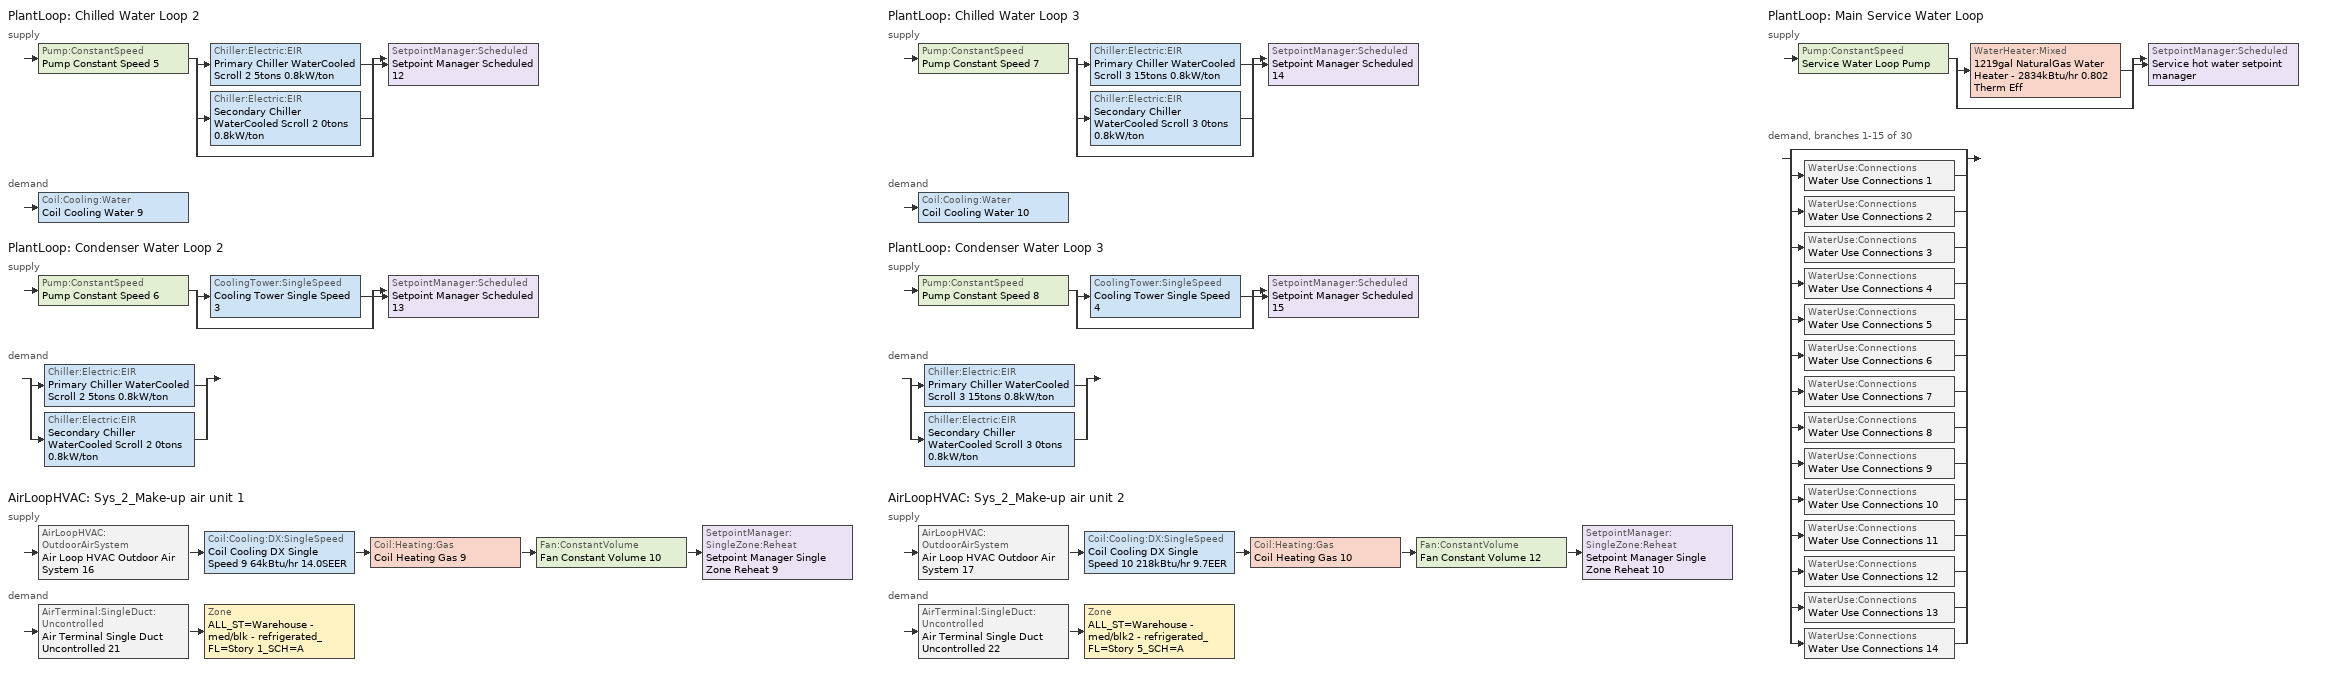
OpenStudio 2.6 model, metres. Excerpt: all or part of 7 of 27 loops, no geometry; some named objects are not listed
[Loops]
PlantLoop 'Chilled Water Loop 2'
 supply: Pump:ConstantSpeed 'Pump Constant Speed 5' > split
  | Chiller:Electric:EIR 'Primary Chiller WaterCooled Scroll 2 5tons 0.8kW/ton'
  | Chiller:Electric:EIR 'Secondary Chiller WaterCooled Scroll 2 0tons 0.8kW/ton'
  | bypass
  join > SetpointManager:Scheduled 'Setpoint Manager Scheduled 12'
 demand: Coil:Cooling:Water 'Coil Cooling Water 9'
PlantLoop 'Condenser Water Loop 2'
 supply: Pump:ConstantSpeed 'Pump Constant Speed 6' > split
  | CoolingTower:SingleSpeed 'Cooling Tower Single Speed 3'
  | bypass
  join > SetpointManager:Scheduled 'Setpoint Manager Scheduled 13'
 demand: split
  | Chiller:Electric:EIR 'Primary Chiller WaterCooled Scroll 2 5tons 0.8kW/ton'
  | Chiller:Electric:EIR 'Secondary Chiller WaterCooled Scroll 2 0tons 0.8kW/ton'
AirLoopHVAC 'Sys_2_Make-up air unit 1'
 supply: AirLoopHVAC:OutdoorAirSystem 'Air Loop HVAC Outdoor Air System 16' > Coil:Cooling:DX:SingleSpeed 'Coil Cooling DX Single Speed 9 64kBtu/hr 14.0SEER' > Coil:Heating:Gas 'Coil Heating Gas 9' > Fan:ConstantVolume 'Fan Constant Volume 10' > SetpointManager:SingleZone:Reheat 'Setpoint Manager Single Zone Reheat 9'
 demand: AirTerminal:SingleDuct:Uncontrolled 'Air Terminal Single Duct Uncontrolled 21' > Zone 'ALL_ST=Warehouse - med/blk - refrigerated_FL=Story 1_SCH=A'
PlantLoop 'Chilled Water Loop 3'
 supply: Pump:ConstantSpeed 'Pump Constant Speed 7' > split
  | Chiller:Electric:EIR 'Primary Chiller WaterCooled Scroll 3 15tons 0.8kW/ton'
  | Chiller:Electric:EIR 'Secondary Chiller WaterCooled Scroll 3 0tons 0.8kW/ton'
  | bypass
  join > SetpointManager:Scheduled 'Setpoint Manager Scheduled 14'
 demand: Coil:Cooling:Water 'Coil Cooling Water 10'
PlantLoop 'Condenser Water Loop 3'
 supply: Pump:ConstantSpeed 'Pump Constant Speed 8' > split
  | CoolingTower:SingleSpeed 'Cooling Tower Single Speed 4'
  | bypass
  join > SetpointManager:Scheduled 'Setpoint Manager Scheduled 15'
 demand: split
  | Chiller:Electric:EIR 'Primary Chiller WaterCooled Scroll 3 15tons 0.8kW/ton'
  | Chiller:Electric:EIR 'Secondary Chiller WaterCooled Scroll 3 0tons 0.8kW/ton'
AirLoopHVAC 'Sys_2_Make-up air unit 2'
 supply: AirLoopHVAC:OutdoorAirSystem 'Air Loop HVAC Outdoor Air System 17' > Coil:Cooling:DX:SingleSpeed 'Coil Cooling DX Single Speed 10 218kBtu/hr 9.7EER' > Coil:Heating:Gas 'Coil Heating Gas 10' > Fan:ConstantVolume 'Fan Constant Volume 12' > SetpointManager:SingleZone:Reheat 'Setpoint Manager Single Zone Reheat 10'
 demand: AirTerminal:SingleDuct:Uncontrolled 'Air Terminal Single Duct Uncontrolled 22' > Zone 'ALL_ST=Warehouse - med/blk2 - refrigerated_FL=Story 5_SCH=A'
PlantLoop 'Main Service Water Loop'
 supply: Pump:ConstantSpeed 'Service Water Loop Pump' > split
  | WaterHeater:Mixed '1219gal NaturalGas Water Heater - 2834kBtu/hr 0.802 Therm Eff'
  | bypass
  join > SetpointManager:Scheduled 'Service hot water setpoint manager'
 demand, branches 1-15 of 30: split
  | bypass
  | WaterUse:Connections 'Water Use Connections 1'
  | WaterUse:Connections 'Water Use Connections 2'
  | WaterUse:Connections 'Water Use Connections 3'
  | WaterUse:Connections 'Water Use Connections 4'
  | WaterUse:Connections 'Water Use Connections 5'
  | WaterUse:Connections 'Water Use Connections 6'
  | WaterUse:Connections 'Water Use Connections 7'
  | WaterUse:Connections 'Water Use Connections 8'
  | WaterUse:Connections 'Water Use Connections 9'
  | WaterUse:Connections 'Water Use Connections 10'
  | WaterUse:Connections 'Water Use Connections 11'
  | WaterUse:Connections 'Water Use Connections 12'
  | WaterUse:Connections 'Water Use Connections 13'
  | WaterUse:Connections 'Water Use Connections 14'
[Sizing:Zone] Zone Cooling Design Supply Air Temperature Input Method=SupplyAirTemperature; Zone Cooling Design Supply Air Temperature {C}=13; Zone Cooling Design Supply Air Temperature Difference {deltaC}=11.11; Zone Heating Design Supply Air Temperature Input Method=SupplyAirTemperature; Zone Heating Design Supply Air Temperature {C}=43; Zone Heating Design Supply Air Temperature Difference {deltaC}=11.11; Zone Cooling Design Supply Air Humidity Ratio {kg-H2O/kg-air}=0.0085; Zone Heating Design Supply Air Humidity Ratio {kg-H2O/kg-air}=0.008; Zone Heating Sizing Factor=1.3; Zone Cooling Sizing Factor=1.1; Cooling Design Air Flow Method=DesignDay; Heating Design Air Flow Method=DesignDay; Account for Dedicated Outdoor Air System=No; Dedicated Outdoor Air System Control Strategy=NeutralSupplyAir; Dedicated Outdoor Air Low Setpoint Temperature for Design {C}=autosize; Dedicated Outdoor Air High Setpoint Temperature for Design {C}=autosize
ALL_ST=Warehouse - med/blk - refrigerated_FL=Story 1_SCH=A; ALL_ST=Warehouse - med/blk2 - refrigerated_FL=Story 5_SCH=A
[Zone equipment]
ALL_ST=Warehouse - med/blk - refrigerated_FL=Story 1_SCH=A: Zone HVAC Four Pipe Fan Coil 2, Air Terminal Single Duct Uncontrolled 21
ALL_ST=Warehouse - med/blk2 - refrigerated_FL=Story 5_SCH=A: Zone HVAC Four Pipe Fan Coil 3, Air Terminal Single Duct Uncontrolled 22
[PlantLoop] Glycol Concentration=0; Plant Loop Volume {m3}=Autocalculate; Load Distribution Scheme=Optimal
Name | Maximum Loop Temperature {C} | Minimum Loop Temperature {C}
Chilled Water Loop 2; Condenser Water Loop 2; Chilled Water Loop 3; Condenser Water Loop 3
Main Service Water Loop | 60 | 10
[Sizing:Plant] Sizing Option=NonCoincident; Zone Timesteps in Averaging Window=1; Coincident Sizing Factor Mode=None
Name | Loop Type | Design Loop Exit Temperature {C} | Loop Design Temperature Difference {deltaC}
Chilled Water Loop 2; Chilled Water Loop 3 | Cooling | 7 | 6
Condenser Water Loop 2; Condenser Water Loop 3 | Condenser | 29 | 6
Main Service Water Loop | Heating | 60 | 5
[AirLoopHVAC] Design Supply Air Flow Rate {m3/s}=AutoSize
Name | Availability Schedule
Sys_2_Make-up air unit 1 | Sys_2_Make-up air unit 1 Occ Sch
Sys_2_Make-up air unit 2 | Sys_2_Make-up air unit 2 Occ Sch
[Sizing:System] Type of Load to Size On=Sensible; Design Outdoor Air Flow Rate {m3/s}=Autosize; Minimum System Air Flow Ratio=1; Preheat Design Temperature {C}=7; Preheat Design Humidity Ratio {kg-H2O/kg-Air}=0.008; Precool Design Temperature {C}=13; Precool Design Humidity Ratio {kg-H2O/kg-Air}=0.008; Central Cooling Design Supply Air Temperature {C}=13; Central Heating Design Supply Air Temperature {C}=13.1; Sizing Option=NonCoincident; 100% Outdoor Air in Cooling=No; 100% Outdoor Air in Heating=No; Central Cooling Design Supply Air Humidity Ratio {kg-H2O/kg-Air}=0.0085; Central Heating Design Supply Air Humidity Ratio {kg-H2O/kg-Air}=0.008; Cooling Design Air Flow Method=DesignDay; Cooling Design Air Flow Rate {m3/s}=0; Heating Design Air Flow Method=DesignDay; Heating Design Air Flow Rate {m3/s}=0; System Outdoor Air Method=ZoneSum; Zone Maximum Outdoor Air Fraction=1; Cooling Supply Air Flow Rate Per Floor Area {m3/s-m2}=0.00996765; Cooling Fraction of Autosized Cooling Supply Air Flow Rate=1; Cooling Supply Air Flow Rate Per Unit Cooling Capacity {m3/s-W}=3.94755e-05; Heating Supply Air Flow Rate Per Floor Area {m3/s-m2}=0.00996765; Heating Fraction of Autosized Heating Supply Air Flow Rate=1; Heating Fraction of Autosized Cooling Supply Air Flow Rate=1; Heating Supply Air Flow Rate Per Unit Heating Capacity {m3/s-W}=3.15882e-05; Cooling Design Capacity Method=CoolingDesignCapacity; Cooling Design Capacity {W}=autosize; Cooling Design Capacity Per Floor Area {W/m2}=234.7; Fraction of Autosized Cooling Design Capacity=1; Heating Design Capacity Method=HeatingDesignCapacity; Heating Design Capacity {W}=autosize; Heating Design Capacity Per Floor Area {W/m2}=157; Fraction of Autosized Heating Design Capacity=1; Central Cooling Capacity Control Method=OnOff
Sys_2_Make-up air unit 1; Sys_2_Make-up air unit 2
[Fan:ConstantVolume] Availability Schedule=Always On Discrete; Fan Efficiency=0.39975; Pressure Rise {Pa}=640; Maximum Flow Rate {m3/s}=AutoSize; Motor Efficiency=0.615
Fan Constant Volume 10; Fan Constant Volume 12
[Coil:Heating:Gas] Availability Schedule=Always On Discrete; Gas Burner Efficiency=0.924; Nominal Capacity {W}=AutoSize; Parasitic Electric Load {W}=0; Part Load Fraction Correlation Curve=FURNACE-EFFPLR-NECB2011; Parasitic Gas Load {W}=0
Coil Heating Gas 9; Coil Heating Gas 10
[Coil:Cooling:DX:SingleSpeed] Rated Total Cooling Capacity {W}=autosize; Rated Sensible Heat Ratio=autosize; Rated Air Flow Rate {m3/s}=autosize; Rated Evaporator Fan Power Per Volume Flow Rate {W/(m3/s)}=773.3; Total Cooling Capacity Function of Temperature Curve=DXCOOL-NECB2011-REF-CAPFT; Total Cooling Capacity Function of Flow Fraction Curve=DXCOOL-NECB2011-REF-CAPFFLOW; Energy Input Ratio Function of Temperature Curve=DXCOOL-NECB2011-REF-COOLEIRFT; Energy Input Ratio Function of Flow Fraction Curve=DXCOOL-NECB2011-REF-COOLEIRFFLOW; Part Load Fraction Correlation Curve=DXCOOL-NECB2011-REF-COOLPLFFPLR; Condenser Type=AirCooled; Evaporative Condenser Effectiveness=0; Evaporative Condenser Air Flow Rate {m3/s}=Autosize; Evaporative Condenser Pump Rated Power Consumption {W}=Autosize; Crankcase Heater Capacity {W}=0; Maximum Outdoor Dry-Bulb Temperature for Crankcase Heater Operation {C}=0; Basin Heater Capacity {W/K}=0; Basin Heater Setpoint Temperature {C}=10
Name | Availability Schedule | Rated COP {W/W}
Coil Cooling DX Single Speed 9 64kBtu/hr 14.0SEER | tpfc_clg_availability 1 | 3.8248
Coil Cooling DX Single Speed 10 218kBtu/hr 9.7EER | tpfc_clg_availability 2 | 3.4442
[Controller:OutdoorAir] Minimum Outdoor Air Flow Rate {m3/s}=autosize; Maximum Outdoor Air Flow Rate {m3/s}=Autosize; Economizer Control Action Type=ModulateFlow; Lockout Type=NoLockout; Minimum Limit Type=FixedMinimum; High Humidity Control=No; Heat Recovery Bypass Control Type=BypassWhenWithinEconomizerLimits
Name | Economizer Control Type | Economizer Maximum Limit Dry-Bulb Temperature {C} | Economizer Maximum Limit Enthalpy {J/kg} | Economizer Minimum Limit Dry-Bulb Temperature {C} | Minimum Outdoor Air Schedule | Controller Mechanical Ventilation
Controller Outdoor Air 16 | NoEconomizer | 28 | 64000 | -100 | Sys_2_Make-up air unit 1 Occ Sch | Controller Mechanical Ventilation 16
Controller Outdoor Air 17 | DifferentialEnthalpy |  |  |  | Sys_2_Make-up air unit 2 Occ Sch | Controller Mechanical Ventilation 17
[Controller:MechanicalVentilation] Availability Schedule=Always On Discrete; System Outdoor Air Method=ZoneSum
Controller Mechanical Ventilation 16; Controller Mechanical Ventilation 17
[AirLoopHVAC:OutdoorAirSystem]
Name | Controller
Air Loop HVAC Outdoor Air System 16 | Controller Outdoor Air 16
Air Loop HVAC Outdoor Air System 17 | Controller Outdoor Air 17
[SetpointManager:SingleZone:Reheat] Minimum Supply Air Temperature {C}=13.1; Maximum Supply Air Temperature {C}=13
Name | Control Zone
Setpoint Manager Single Zone Reheat 9 | ALL_ST=Warehouse - med/blk - refrigerated_FL=Story 1_SCH=A
Setpoint Manager Single Zone Reheat 10 | ALL_ST=Warehouse - med/blk2 - refrigerated_FL=Story 5_SCH=A
[AirTerminal:SingleDuct:Uncontrolled] Availability Schedule=Always On Discrete; Maximum Air Flow Rate {m3/s}=AutoSize
Air Terminal Single Duct Uncontrolled 21; Air Terminal Single Duct Uncontrolled 22
[Pump:ConstantSpeed] Rated Flow Rate {m3/s}=autosize; Rated Power Consumption {W}=autosize; Fraction of Motor Inefficiencies to Fluid Stream=0; Pump Control Type=Intermittent; Design Power Sizing Method=PowerPerFlowPerPressure; Design Electric Power per Unit Flow Rate {W/(m3/s)}=348701.1; Design Shaft Power per Unit Flow Rate per Unit Head {W-s/m3-Pa}=1.28205
Name | Rated Pump Head {Pa} | Motor Efficiency
Pump Constant Speed 5; Pump Constant Speed 6; Pump Constant Speed 7 | 179352 | 0.855
Pump Constant Speed 8 | 179352 | 0.865
Service Water Loop Pump | 2.37493e+06 | 0.917
[Chiller:Electric:EIR] Reference COP {W/W}=4.5032; Cooling Capacity Function of Temperature Curve=WaterCooled_Scroll_CAPFT_NECB2011; Electric Input to Cooling Output Ratio Function of Temperature Curve=WaterCooled_Scroll_EIRFT_NECB2011; Electric Input to Cooling Output Ratio Function of Part Load Ratio Curve=WaterCooled_Scroll_EIRFPLR_NECB2011; Minimum Part Load Ratio=0.25; Minimum Unloading Ratio=0.25; Condenser Type=WaterCooled; Chiller Flow Mode=LeavingSetpointModulated; Design Heat Recovery Water Flow Rate {m3/s}=0; Sizing Factor=1; Basin Heater Capacity {W/K}=0; Basin Heater Setpoint Temperature {C}=10
Name | Reference Capacity {W}
Primary Chiller WaterCooled Scroll 2 5tons 0.8kW/ton | 17394.7
Secondary Chiller WaterCooled Scroll 2 0tons 0.8kW/ton; Secondary Chiller WaterCooled Scroll 3 0tons 0.8kW/ton | 0.001
Primary Chiller WaterCooled Scroll 3 15tons 0.8kW/ton | 52375.5
[SetpointManager:Scheduled] Control Variable=Temperature
Name | Schedule
Setpoint Manager Scheduled 12 | CHW Temp 2
Setpoint Manager Scheduled 13 | CW Temp 2
Setpoint Manager Scheduled 14 | CHW Temp 3
Setpoint Manager Scheduled 15 | CW Temp 3
Service hot water setpoint manager | Service Water Loop Temp - 140F
[CoolingTower:SingleSpeed] Design Water Flow Rate {m3/s}=autosize; Design Air Flow Rate {m3/s}=autosize; U-Factor Times Area Value at Design Air Flow Rate {W/K}=autosize; Air Flow Rate in Free Convection Regime {m3/s}=autosize; U-Factor Times Area Value at Free Convection Air Flow Rate {W/K}=autosize; Performance Input Method=UFactorTimesAreaAndDesignWaterFlowRate; Free Convection Capacity {W}=0; Basin Heater Capacity {W/K}=0; Evaporation Loss Mode=LossFactor; Evaporation Loss Factor {percent/K}=0.2; Drift Loss Percent {percent}=0.008; Blowdown Calculation Mode=ConcentrationRatio; Blowdown Concentration Ratio=3; Capacity Control=FanCycling; Number of Cells=1; Cell Control=MinimalCell; Cell Minimum  Water Flow Rate Fraction=0.33; Cell Maximum Water Flow Rate Fraction=2.5; Sizing Factor=1; Free Convection Air Flow Rate Sizing Factor=0.1; Free Convection U-Factor Times Area Value Sizing Factor=0.1; Heat Rejection Capacity and Nominal Capacity Sizing Ratio=1.25; Free Convection Nominal Capacity Sizing Factor=0.1; Design Inlet Air Dry-Bulb Temperature {C}=35; Design Inlet Air Wet-Bulb Temperature {C}=24; Design Approach Temperature {deltaC}=5; Design Range Temperature {deltaC}=6
Name | Fan Power at Design Air Flow Rate {W}
Cooling Tower Single Speed 3 | autosize
Cooling Tower Single Speed 4 | 960.093
[Coil:Cooling:Water]
Name | Availability Schedule
Coil Cooling Water 9 | tpfc_clg_availability 1
Coil Cooling Water 10 | tpfc_clg_availability 2
[Controller:WaterCoil] Action=Reverse; Minimum Actuated Flow {m3/s}=0
Name | Water Coil
Controller Water Coil 36 | Coil Cooling Water 9
Controller Water Coil 38 | Coil Cooling Water 10
[WaterHeater:Mixed]
1219gal NaturalGas Water Heater - 2834kBtu/hr 0.802 Therm Eff: Tank Volume {m3}=4.61293; Setpoint Temperature Schedule=Service Water Loop Temp - 140F; Deadband Temperature Difference {deltaC}=2; Maximum Temperature Limit {C}=82.2222; Heater Control Type=Cycle; Heater Maximum Capacity {W}=830631; Heater Fuel Type=NaturalGas; Heater Thermal Efficiency=0.802084; Part Load Factor Curve=SWH-EFFFPLR-NECB2011; Off Cycle Parasitic Fuel Consumption Rate {W}=20; Off Cycle Parasitic Fuel Type=NaturalGas; Off Cycle Parasitic Heat Fraction to Tank=0.8; On Cycle Parasitic Fuel Type=NaturalGas; On Cycle Parasitic Heat Fraction to Tank=0; Ambient Temperature Indicator=Schedule; Ambient Temperature Schedule=Water Heater Ambient Temp Schedule - 70F; Off Cycle Loss Coefficient to Ambient Temperature {W/K}=44.5097; On Cycle Loss Coefficient to Ambient Temperature {W/K}=44.5097; Use Side Effectiveness=1; Source Side Effectiveness=1; Use Side Design Flow Rate {m3/s}=autosize; Source Side Design Flow Rate {m3/s}=autosize; Indirect Water Heating Recovery Time {hr}=1.5; Source Side Flow Control Mode=IndirectHeatPrimarySetpoint
[WaterUse:Connections]
Name | Water Use Equipment Name 1
Water Use Connections 1 | Penitentiary - dining-space function Service Water Use 1.91gal/min
Water Use Connections 2 | Post office sorting-space function Service Water Use 0.72gal/min
Water Use Connections 3 | Religious - audience-space function Service Water Use 0.64gal/min
Water Use Connections 4 | Religious - fellowship hall-space function Service Water Use 1.92gal/min
Water Use Connections 5 | Religious - pulpit/choir-space function Service Water Use 0.48gal/min
Water Use Connections 6 | Retail - dressing/fitting-space function Service Water Use 0.21gal/min
Water Use Connections 7 | Retail - mall concourse-space function Service Water Use 0.24gal/min
Water Use Connections 8 | Retail - sales-space function Service Water Use 0.21gal/min
Water Use Connections 9 | Sales area-space function Service Water Use 0.21gal/min
Water Use Connections 10 | Sports arena - audience-space function Service Water Use 0.96gal/min
Water Use Connections 11 | Sports arena - court c1-space function Service Water Use 2.87gal/min
Water Use Connections 12 | Sports arena - court c2-space function Service Water Use 2.87gal/min
Water Use Connections 13 | Sports arena - court c3-space function Service Water Use 2.87gal/min
Water Use Connections 14 | Sports arena - court c4-space function Service Water Use 2.87gal/min
[WaterUse:Equipment:Definition]
Name | Peak Flow Rate {m3/s} | Target Temperature Schedule | Sensible Fraction Schedule | Latent Fraction Schedule
Penitentiary - dining-space function Service Water Use Def 1.91gal/min | 0.000120805 | Schedule Ruleset 5 | Schedule Ruleset 3 | Schedule Ruleset 4
Post office sorting-space function Service Water Use Def 0.72gal/min | 4.53877e-05 | Schedule Ruleset 8 | Schedule Ruleset 6 | Schedule Ruleset 7
Religious - audience-space function Service Water Use Def 0.64gal/min | 4.017e-05 | Schedule Ruleset 11 | Schedule Ruleset 9 | Schedule Ruleset 10
Religious - fellowship hall-space function Service Water Use Def 1.92gal/min | 0.000121298 | Schedule Ruleset 14 | Schedule Ruleset 12 | Schedule Ruleset 13
Religious - pulpit/choir-space function Service Water Use Def 0.48gal/min | 3.01275e-05 | Schedule Ruleset 17 | Schedule Ruleset 15 | Schedule Ruleset 16
Retail - dressing/fitting-space function Service Water Use Def 0.21gal/min | 1.34044e-05 | Schedule Ruleset 20 | Schedule Ruleset 18 | Schedule Ruleset 19
Retail - mall concourse-space function Service Water Use Def 0.24gal/min | 1.508e-05 | Schedule Ruleset 23 | Schedule Ruleset 21 | Schedule Ruleset 22
Retail - sales-space function Service Water Use Def 0.21gal/min | 1.34044e-05 | Schedule Ruleset 26 | Schedule Ruleset 24 | Schedule Ruleset 25
Sales area-space function Service Water Use Def 0.21gal/min | 1.34044e-05 | Schedule Ruleset 29 | Schedule Ruleset 27 | Schedule Ruleset 28
Sports arena - audience-space function Service Water Use Def 0.96gal/min | 6.0255e-05 | Schedule Ruleset 32 | Schedule Ruleset 30 | Schedule Ruleset 31
Sports arena - court c1-space function Service Water Use Def 2.87gal/min | 0.000181356 | Schedule Ruleset 35 | Schedule Ruleset 33 | Schedule Ruleset 34
Sports arena - court c2-space function Service Water Use Def 2.87gal/min | 0.000181356 | Schedule Ruleset 38 | Schedule Ruleset 36 | Schedule Ruleset 37
Sports arena - court c3-space function Service Water Use Def 2.87gal/min | 0.000181356 | Schedule Ruleset 41 | Schedule Ruleset 39 | Schedule Ruleset 40
Sports arena - court c4-space function Service Water Use Def 2.87gal/min | 0.000181356 | Schedule Ruleset 44 | Schedule Ruleset 42 | Schedule Ruleset 43
[WaterUse:Equipment]
Name | Water Use Equipment Definition | Space | Flow Rate Fraction Schedule
Penitentiary - dining-space function Service Water Use 1.91gal/min | Penitentiary - dining-space function Service Water Use Def 1.91gal/min | Penitentiary - dining-Space Function | NECB-B-Service Water Heating
Post office sorting-space function Service Water Use 0.72gal/min | Post office sorting-space function Service Water Use Def 0.72gal/min | Post office sorting-Space Function | NECB-A-Service Water Heating
Religious - audience-space function Service Water Use 0.64gal/min | Religious - audience-space function Service Water Use Def 0.64gal/min | Religious - audience-Space Function | NECB-I-Service Water Heating
Religious - fellowship hall-space function Service Water Use 1.92gal/min | Religious - fellowship hall-space function Service Water Use Def 1.92gal/min | Religious - fellowship hall-Space Function | NECB-C-Service Water Heating
Religious - pulpit/choir-space function Service Water Use 0.48gal/min | Religious - pulpit/choir-space function Service Water Use Def 0.48gal/min | Religious - pulpit/choir-Space Function | NECB-I-Service Water Heating
Retail - dressing/fitting-space function Service Water Use 0.21gal/min | Retail - dressing/fitting-space function Service Water Use Def 0.21gal/min | Retail - dressing/fitting-Space Function | NECB-C-Service Water Heating
Retail - mall concourse-space function Service Water Use 0.24gal/min | Retail - mall concourse-space function Service Water Use Def 0.24gal/min | Retail - mall concourse-Space Function | NECB-C-Service Water Heating
Retail - sales-space function Service Water Use 0.21gal/min | Retail - sales-space function Service Water Use Def 0.21gal/min | Retail - sales-Space Function | NECB-C-Service Water Heating
Sales area-space function Service Water Use 0.21gal/min | Sales area-space function Service Water Use Def 0.21gal/min | Sales area-Space Function | NECB-C-Service Water Heating
Sports arena - audience-space function Service Water Use 0.96gal/min | Sports arena - audience-space function Service Water Use Def 0.96gal/min | Sports arena - audience-Space Function | NECB-B-Service Water Heating
Sports arena - court c1-space function Service Water Use 2.87gal/min | Sports arena - court c1-space function Service Water Use Def 2.87gal/min | Sports arena - court c1-Space Function | NECB-B-Service Water Heating
Sports arena - court c2-space function Service Water Use 2.87gal/min | Sports arena - court c2-space function Service Water Use Def 2.87gal/min | Sports arena - court c2-Space Function | NECB-B-Service Water Heating
Sports arena - court c3-space function Service Water Use 2.87gal/min | Sports arena - court c3-space function Service Water Use Def 2.87gal/min | Sports arena - court c3-Space Function | NECB-B-Service Water Heating
Sports arena - court c4-space function Service Water Use 2.87gal/min | Sports arena - court c4-space function Service Water Use Def 2.87gal/min | Sports arena - court c4-Space Function | NECB-B-Service Water Heating
[Schedule:Ruleset]
tpfc_clg_availability 1: Default Day Schedule=Schedule Day 10
CHW Temp 2: Default Day Schedule=Schedule Day 11
CW Temp 2: Default Day Schedule=Schedule Day 12
tpfc_clg_availability 2: Default Day Schedule=Schedule Day 14
CHW Temp 3: Default Day Schedule=Schedule Day 15
CW Temp 3: Default Day Schedule=Schedule Day 16
Service Water Loop Temp - 140F: Default Day Schedule=Service Water Loop Temp - 140F Default
Water Heater Ambient Temp Schedule - 70F: Default Day Schedule=Water Heater Ambient Temp Schedule - 70F Default
Schedule Ruleset 3: Default Day Schedule=Schedule Day 19
Schedule Ruleset 4: Default Day Schedule=Schedule Day 20
Schedule Ruleset 5: Default Day Schedule=Schedule Day 21
NECB-B-Service Water Heating: Default Day Schedule=NECB-B-Service Water Heating Default
Schedule Ruleset 6: Default Day Schedule=Schedule Day 22
Schedule Ruleset 7: Default Day Schedule=Schedule Day 23
Schedule Ruleset 8: Default Day Schedule=Schedule Day 24
NECB-A-Service Water Heating: Default Day Schedule=NECB-A-Service Water Heating Default
Schedule Ruleset 9: Default Day Schedule=Schedule Day 25
Schedule Ruleset 10: Default Day Schedule=Schedule Day 26
Schedule Ruleset 11: Default Day Schedule=Schedule Day 27
NECB-I-Service Water Heating: Default Day Schedule=NECB-I-Service Water Heating Default
Schedule Ruleset 12: Default Day Schedule=Schedule Day 28
Schedule Ruleset 13: Default Day Schedule=Schedule Day 29
Schedule Ruleset 14: Default Day Schedule=Schedule Day 30
NECB-C-Service Water Heating: Default Day Schedule=NECB-C-Service Water Heating Default
Schedule Ruleset 15: Default Day Schedule=Schedule Day 31
Schedule Ruleset 16: Default Day Schedule=Schedule Day 32
Schedule Ruleset 17: Default Day Schedule=Schedule Day 33
Schedule Ruleset 18: Default Day Schedule=Schedule Day 34
Schedule Ruleset 19: Default Day Schedule=Schedule Day 35
Schedule Ruleset 20: Default Day Schedule=Schedule Day 36
Schedule Ruleset 21: Default Day Schedule=Schedule Day 37
Schedule Ruleset 22: Default Day Schedule=Schedule Day 38
Schedule Ruleset 23: Default Day Schedule=Schedule Day 39
Schedule Ruleset 24: Default Day Schedule=Schedule Day 40
Schedule Ruleset 25: Default Day Schedule=Schedule Day 41
Schedule Ruleset 26: Default Day Schedule=Schedule Day 42
Schedule Ruleset 27: Default Day Schedule=Schedule Day 43
Schedule Ruleset 28: Default Day Schedule=Schedule Day 44
Schedule Ruleset 29: Default Day Schedule=Schedule Day 45
Schedule Ruleset 30: Default Day Schedule=Schedule Day 46
Schedule Ruleset 31: Default Day Schedule=Schedule Day 47
Schedule Ruleset 32: Default Day Schedule=Schedule Day 48
Schedule Ruleset 33: Default Day Schedule=Schedule Day 49
Schedule Ruleset 34: Default Day Schedule=Schedule Day 50
Schedule Ruleset 35: Default Day Schedule=Schedule Day 51
Schedule Ruleset 36: Default Day Schedule=Schedule Day 52
Schedule Ruleset 37: Default Day Schedule=Schedule Day 53
Schedule Ruleset 38: Default Day Schedule=Schedule Day 54
Schedule Ruleset 39: Default Day Schedule=Schedule Day 55
Schedule Ruleset 40: Default Day Schedule=Schedule Day 56
Schedule Ruleset 41: Default Day Schedule=Schedule Day 57
Schedule Ruleset 42: Default Day Schedule=Schedule Day 58
Schedule Ruleset 43: Default Day Schedule=Schedule Day 59
Schedule Ruleset 44: Default Day Schedule=Schedule Day 60
Sys_2_Make-up air unit 1 Occ Sch: Default Day Schedule=Sys_2_Make-up air unit 1 Occ Sch Default; Summer Design Day Schedule=Sys_2_Make-up air unit 1 Occ Sch Summer Design Day; Winter Design Day Schedule=Sys_2_Make-up air unit 1 Occ Sch Winter Design Day
Sys_2_Make-up air unit 2 Occ Sch: Default Day Schedule=Sys_2_Make-up air unit 2 Occ Sch Default; Summer Design Day Schedule=Sys_2_Make-up air unit 2 Occ Sch Summer Design Day; Winter Design Day Schedule=Sys_2_Make-up air unit 2 Occ Sch Winter Design Day
[Schedule:Day]
Schedule Day 10; tpfc_clg_availability_sch_rule_day 3; tpfc_clg_availability_sch_rule_day 5; Schedule Day 14; tpfc_clg_availability_sch_rule_day 6; tpfc_clg_availability_sch_rule_day 8; Sys_2_Make-up air unit 1 Occ Sch Saturday; Sys_2_Make-up air unit 1 Occ Sch Sunday; Sys_2_Make-up air unit 2 Occ Sch Saturday; Sys_2_Make-up air unit 2 Occ Sch Sunday: 24, 0, 0
tpfc_clg_availability_sch_rule_day 4; tpfc_clg_availability_sch_rule_day 7; Sys_2_Make-up air unit 1 Occ Sch Default; Sys_2_Make-up air unit 1 Occ Sch Winter Design Day; Sys_2_Make-up air unit 1 Occ Sch Summer Design Day; Sys_2_Make-up air unit 2 Occ Sch Default; Sys_2_Make-up air unit 2 Occ Sch Winter Design Day; Sys_2_Make-up air unit 2 Occ Sch Summer Design Day: 24, 0, 1
Schedule Day 11; wkdCHW Temp 5; satCHW Temp 5; sunCHW Temp 5; Schedule Day 15; wkdCHW Temp 7; satCHW Temp 7; sunCHW Temp 7: 1, 0, 7, 2, 0, 7, 3, 0, 7, 4, 0, 7, 5, 0, 7, 6, 0, 7, 7, 0, 7, 8, 0, 7, 9, 0, 7, 10, 0, 7, 11, 0, 7, 12, 0, 7, 13, 0, 7, 14, 0, 7, 15, 0, 7, 16, 0, 7, 17, 0, 7, 18, 0, 7, 19, 0, 7, 20, 0, 7, 21, 0, 7, 22, 0, 7, 23, 0, 7, 24, 0, 7
Schedule Day 12; wkdCW Temp 5; satCW Temp 5; sunCW Temp 5; Schedule Day 16; wkdCW Temp 7; satCW Temp 7; sunCW Temp 7: 1, 0, 29, 2, 0, 29, 3, 0, 29, 4, 0, 29, 5, 0, 29, 6, 0, 29, 7, 0, 29, 8, 0, 29, 9, 0, 29, 10, 0, 29, 11, 0, 29, 12, 0, 29, 13, 0, 29, 14, 0, 29, 15, 0, 29, 16, 0, 29, 17, 0, 29, 18, 0, 29, 19, 0, 29, 20, 0, 29, 21, 0, 29, 22, 0, 29, 23, 0, 29, 24, 0, 29
Service Water Loop Temp - 140F Default; Schedule Day 21; Schedule Day 24; Schedule Day 27; Schedule Day 30; Schedule Day 33; Schedule Day 36; Schedule Day 39; Schedule Day 42; Schedule Day 45; Schedule Day 48; Schedule Day 51; Schedule Day 54; Schedule Day 57; Schedule Day 60: 24, 0, 60
Water Heater Ambient Temp Schedule - 70F Default: 24, 0, 21.1111
Schedule Day 19; Schedule Day 22; Schedule Day 25; Schedule Day 28; Schedule Day 31; Schedule Day 34; Schedule Day 37; Schedule Day 40; Schedule Day 43; Schedule Day 46; Schedule Day 49; Schedule Day 52; Schedule Day 55; Schedule Day 58: 24, 0, 0.2
Schedule Day 20; Schedule Day 23; NECB-A-Service Water Heating Sat Day; NECB-A-Service Water Heating Sun|Hol Day; Schedule Day 26; Schedule Day 29; Schedule Day 32; Schedule Day 35; Schedule Day 38; Schedule Day 41; Schedule Day 44; Schedule Day 47; Schedule Day 50; Schedule Day 53; Schedule Day 56; Schedule Day 59: 24, 0, 0.05
NECB-B-Service Water Heating Default; NECB-B-Service Water Heating Default|Wkdy Day: 1, 0, 0.6, 2, 0, 0.5, 9, 0, 0.05, 11, 0, 0.7, 12, 0, 0.4, 13, 0, 0.5, 15, 0, 0.6, 16, 0, 0.4, 18, 0, 0.3, 19, 0, 0.4, 20, 0, 0.5, 22, 0, 0.8, 24, 0, 0.9
NECB-B-Service Water Heating Sat Day: 1, 0, 0.7, 2, 0, 0.6, 9, 0, 0.05, 11, 0, 0.7, 12, 0, 0.4, 13, 0, 0.5, 15, 0, 0.6, 16, 0, 0.4, 18, 0, 0.3, 19, 0, 0.4, 20, 0, 0.5, 22, 0, 0.8, 24, 0, 0.9
NECB-B-Service Water Heating Sun|Hol Day: 1, 0, 0.5, 2, 0, 0.6, 9, 0, 0.05, 11, 0, 0.7, 12, 0, 0.4, 13, 0, 0.5, 15, 0, 0.6, 16, 0, 0.4, 18, 0, 0.3, 19, 0, 0.4, 20, 0, 0.5, 22, 0, 0.8, 24, 0, 0.5
NECB-A-Service Water Heating Default; NECB-A-Service Water Heating Default|Wkdy Day: 7, 0, 0.05, 8, 0, 0.1, 10, 0, 0.5, 16, 0, 0.9, 17, 0, 0.7, 18, 0, 0.5, 19, 0, 0.3, 22, 0, 0.2, 24, 0, 0.05
NECB-I-Service Water Heating Default; NECB-I-Service Water Heating Default|Wkdy Day: 1, 0, 0.2, 15, 0, 0.05, 18, 0, 0.2, 19, 0, 0.4, 22, 0, 0.9, 23, 0, 0.8, 24, 0, 0.6
NECB-I-Service Water Heating Sat Day: 1, 0, 0.2, 10, 0, 0.05, 13, 0, 0.2, 14, 0, 0.4, 15, 0, 0.8, 16, 0, 0.9, 17, 0, 0.8, 18, 0, 0.6, 20, 0, 0.4, 22, 0, 0.9, 23, 0, 0.8, 24, 0, 0.6
NECB-I-Service Water Heating Sun|Hol Day: 7, 0, 0.05, 8, 0, 0.1, 9, 0, 0.2, 11, 0, 0.4, 12, 0, 0.2, 13, 0, 0.1, 24, 0, 0.05
NECB-C-Service Water Heating Default; NECB-C-Service Water Heating Default|Wkdy Day: 8, 0, 0.05, 9, 0, 0.1, 10, 0, 0.2, 11, 0, 0.3, 12, 0, 0.4, 16, 0, 0.8, 17, 0, 0.6, 18, 0, 0.4, 19, 0, 0.3, 21, 0, 0.2, 24, 0, 0.05
NECB-C-Service Water Heating Sat Day: 8, 0, 0.05, 9, 0, 0.1, 10, 0, 0.2, 11, 0, 0.3, 12, 0, 0.5, 16, 0, 0.9, 17, 0, 0.7, 18, 0, 0.5, 19, 0, 0.3, 21, 0, 0.2, 24, 0, 0.05
NECB-C-Service Water Heating Sun|Hol Day: 10, 0, 0.05, 11, 0, 0.1, 12, 0, 0.2, 13, 0, 0.4, 15, 0, 0.8, 16, 0, 0.6, 17, 0, 0.4, 18, 0, 0.3, 19, 0, 0.2, 24, 0, 0.05
Sys_2_Make-up air unit 1 Occ Sch Monday; Sys_2_Make-up air unit 1 Occ Sch Tuesday; Sys_2_Make-up air unit 1 Occ Sch Wednesday; Sys_2_Make-up air unit 1 Occ Sch Thursday; Sys_2_Make-up air unit 1 Occ Sch Friday; Sys_2_Make-up air unit 2 Occ Sch Monday; Sys_2_Make-up air unit 2 Occ Sch Tuesday; Sys_2_Make-up air unit 2 Occ Sch Wednesday; Sys_2_Make-up air unit 2 Occ Sch Thursday; Sys_2_Make-up air unit 2 Occ Sch Friday: 8, 0, 0, 19, 0, 1, 24, 0, 0
[Schedule:Rule] Date Specification Type=DateRange; Start Day=1
Name | Schedule Ruleset | Rule Order | Day Schedule | Apply Sunday | Apply Monday | Apply Tuesday | Apply Wednesday | Apply Thursday | Apply Friday | Apply Saturday | Start Month | End Month | End Day
tpfc_clg_availability_sch_rule 3 | tpfc_clg_availability 1 | 2 | tpfc_clg_availability_sch_rule_day 3 | Yes | Yes | Yes | Yes | Yes | Yes | Yes | 1 | 6 | 30
tpfc_clg_availability_sch_rule 4 | tpfc_clg_availability 1 | 1 | tpfc_clg_availability_sch_rule_day 4 | Yes | Yes | Yes | Yes | Yes | Yes | Yes | 7 | 10 | 31
tpfc_clg_availability_sch_rule 5 | tpfc_clg_availability 1 | 0 | tpfc_clg_availability_sch_rule_day 5 | Yes | Yes | Yes | Yes | Yes | Yes | Yes | 11 | 12 | 31
wkdCHW Temp rule 2 | CHW Temp 2 | 2 | wkdCHW Temp 5 | No | Yes | Yes | Yes | Yes | Yes | No | 1 | 12 | 31
satCHW Temprule 2 | CHW Temp 2 | 1 | satCHW Temp 5 | No | No | No | No | No | No | Yes | 1 | 12 | 31
sunCHW Temprule 2 | CHW Temp 2 | 0 | sunCHW Temp 5 | Yes | No | No | No | No | No | No | 1 | 12 | 31
wkdCW Temp rule 2 | CW Temp 2 | 2 | wkdCW Temp 5 | No | Yes | Yes | Yes | Yes | Yes | No | 1 | 12 | 31
satCW Temprule 2 | CW Temp 2 | 1 | satCW Temp 5 | No | No | No | No | No | No | Yes | 1 | 12 | 31
sunCW Temprule 2 | CW Temp 2 | 0 | sunCW Temp 5 | Yes | No | No | No | No | No | No | 1 | 12 | 31
tpfc_clg_availability_sch_rule 6 | tpfc_clg_availability 2 | 2 | tpfc_clg_availability_sch_rule_day 6 | Yes | Yes | Yes | Yes | Yes | Yes | Yes | 1 | 6 | 30
tpfc_clg_availability_sch_rule 7 | tpfc_clg_availability 2 | 1 | tpfc_clg_availability_sch_rule_day 7 | Yes | Yes | Yes | Yes | Yes | Yes | Yes | 7 | 10 | 31
tpfc_clg_availability_sch_rule 8 | tpfc_clg_availability 2 | 0 | tpfc_clg_availability_sch_rule_day 8 | Yes | Yes | Yes | Yes | Yes | Yes | Yes | 11 | 12 | 31
wkdCHW Temp rule 3 | CHW Temp 3 | 2 | wkdCHW Temp 7 | No | Yes | Yes | Yes | Yes | Yes | No | 1 | 12 | 31
satCHW Temprule 3 | CHW Temp 3 | 1 | satCHW Temp 7 | No | No | No | No | No | No | Yes | 1 | 12 | 31
sunCHW Temprule 3 | CHW Temp 3 | 0 | sunCHW Temp 7 | Yes | No | No | No | No | No | No | 1 | 12 | 31
wkdCW Temp rule 3 | CW Temp 3 | 2 | wkdCW Temp 7 | No | Yes | Yes | Yes | Yes | Yes | No | 1 | 12 | 31
satCW Temprule 3 | CW Temp 3 | 1 | satCW Temp 7 | No | No | No | No | No | No | Yes | 1 | 12 | 31
sunCW Temprule 3 | CW Temp 3 | 0 | sunCW Temp 7 | Yes | No | No | No | No | No | No | 1 | 12 | 31
Schedule Rule 137 | NECB-B-Service Water Heating | 2 | NECB-B-Service Water Heating Default|Wkdy Day |  | Yes | Yes | Yes | Yes | Yes |  | 1 | 12 | 31
Schedule Rule 138 | NECB-B-Service Water Heating | 1 | NECB-B-Service Water Heating Sat Day |  |  |  |  |  |  | Yes | 1 | 12 | 31
Schedule Rule 139 | NECB-B-Service Water Heating | 0 | NECB-B-Service Water Heating Sun|Hol Day | Yes |  |  |  |  |  |  | 1 | 12 | 31
Schedule Rule 140 | NECB-A-Service Water Heating | 2 | NECB-A-Service Water Heating Default|Wkdy Day |  | Yes | Yes | Yes | Yes | Yes |  | 1 | 12 | 31
Schedule Rule 141 | NECB-A-Service Water Heating | 1 | NECB-A-Service Water Heating Sat Day |  |  |  |  |  |  | Yes | 1 | 12 | 31
Schedule Rule 142 | NECB-A-Service Water Heating | 0 | NECB-A-Service Water Heating Sun|Hol Day | Yes |  |  |  |  |  |  | 1 | 12 | 31
Schedule Rule 143 | NECB-I-Service Water Heating | 2 | NECB-I-Service Water Heating Default|Wkdy Day |  | Yes | Yes | Yes | Yes | Yes |  | 1 | 12 | 31
Schedule Rule 144 | NECB-I-Service Water Heating | 1 | NECB-I-Service Water Heating Sat Day |  |  |  |  |  |  | Yes | 1 | 12 | 31
Schedule Rule 145 | NECB-I-Service Water Heating | 0 | NECB-I-Service Water Heating Sun|Hol Day | Yes |  |  |  |  |  |  | 1 | 12 | 31
Schedule Rule 146 | NECB-C-Service Water Heating | 2 | NECB-C-Service Water Heating Default|Wkdy Day |  | Yes | Yes | Yes | Yes | Yes |  | 1 | 12 | 31
Schedule Rule 147 | NECB-C-Service Water Heating | 1 | NECB-C-Service Water Heating Sat Day |  |  |  |  |  |  | Yes | 1 | 12 | 31
Schedule Rule 148 | NECB-C-Service Water Heating | 0 | NECB-C-Service Water Heating Sun|Hol Day | Yes |  |  |  |  |  |  | 1 | 12 | 31
Sys_2_Make-up air unit 1 Occ Sch Monday Rule | Sys_2_Make-up air unit 1 Occ Sch | 6 | Sys_2_Make-up air unit 1 Occ Sch Monday |  | Yes |  |  |  |  |  | 1 | 12 | 25
Sys_2_Make-up air unit 1 Occ Sch Tuesday Rule | Sys_2_Make-up air unit 1 Occ Sch | 5 | Sys_2_Make-up air unit 1 Occ Sch Tuesday |  |  | Yes |  |  |  |  | 1 | 12 | 26
Sys_2_Make-up air unit 1 Occ Sch Wednesday Rule | Sys_2_Make-up air unit 1 Occ Sch | 4 | Sys_2_Make-up air unit 1 Occ Sch Wednesday |  |  |  | Yes |  |  |  | 1 | 12 | 27
Sys_2_Make-up air unit 1 Occ Sch Thursday Rule | Sys_2_Make-up air unit 1 Occ Sch | 3 | Sys_2_Make-up air unit 1 Occ Sch Thursday |  |  |  |  | Yes |  |  | 1 | 12 | 28
Sys_2_Make-up air unit 1 Occ Sch Friday Rule | Sys_2_Make-up air unit 1 Occ Sch | 2 | Sys_2_Make-up air unit 1 Occ Sch Friday |  |  |  |  |  | Yes |  | 1 | 12 | 29
Sys_2_Make-up air unit 1 Occ Sch Saturday Rule | Sys_2_Make-up air unit 1 Occ Sch | 1 | Sys_2_Make-up air unit 1 Occ Sch Saturday |  |  |  |  |  |  | Yes | 1 | 12 | 30
Sys_2_Make-up air unit 1 Occ Sch Sunday Rule | Sys_2_Make-up air unit 1 Occ Sch | 0 | Sys_2_Make-up air unit 1 Occ Sch Sunday | Yes |  |  |  |  |  |  | 1 | 12 | 31
Sys_2_Make-up air unit 2 Occ Sch Monday Rule | Sys_2_Make-up air unit 2 Occ Sch | 6 | Sys_2_Make-up air unit 2 Occ Sch Monday |  | Yes |  |  |  |  |  | 1 | 12 | 25
Sys_2_Make-up air unit 2 Occ Sch Tuesday Rule | Sys_2_Make-up air unit 2 Occ Sch | 5 | Sys_2_Make-up air unit 2 Occ Sch Tuesday |  |  | Yes |  |  |  |  | 1 | 12 | 26
Sys_2_Make-up air unit 2 Occ Sch Wednesday Rule | Sys_2_Make-up air unit 2 Occ Sch | 4 | Sys_2_Make-up air unit 2 Occ Sch Wednesday |  |  |  | Yes |  |  |  | 1 | 12 | 27
Sys_2_Make-up air unit 2 Occ Sch Thursday Rule | Sys_2_Make-up air unit 2 Occ Sch | 3 | Sys_2_Make-up air unit 2 Occ Sch Thursday |  |  |  |  | Yes |  |  | 1 | 12 | 28
Sys_2_Make-up air unit 2 Occ Sch Friday Rule | Sys_2_Make-up air unit 2 Occ Sch | 2 | Sys_2_Make-up air unit 2 Occ Sch Friday |  |  |  |  |  | Yes |  | 1 | 12 | 29
Sys_2_Make-up air unit 2 Occ Sch Saturday Rule | Sys_2_Make-up air unit 2 Occ Sch | 1 | Sys_2_Make-up air unit 2 Occ Sch Saturday |  |  |  |  |  |  | Yes | 1 | 12 | 30
Sys_2_Make-up air unit 2 Occ Sch Sunday Rule | Sys_2_Make-up air unit 2 Occ Sch | 0 | Sys_2_Make-up air unit 2 Occ Sch Sunday | Yes |  |  |  |  |  |  | 1 | 12 | 31
[Schedule:Constant]
Always On Discrete: Value=1
[Curve:Biquadratic] Minimum Value of y=24
Name | Coefficient1 Constant | Coefficient2 x | Coefficient3 x**2 | Coefficient4 y | Coefficient5 y**2 | Coefficient6 x*y | Minimum Value of x | Maximum Value of x | Maximum Value of y
DXCOOL-NECB2011-REF-CAPFT | 0.867905 | 0.0142459 | 0.00055436 | -0.0075575 | 3.3e-05 | -0.0001918 | 13 | 24 | 46
DXCOOL-NECB2011-REF-COOLEIRFT | 0.116936 | 0.0284933 | -0.0004112 | 0.0214108 | 0.00016103 | -0.0006791 | 13 | 24 | 46
WaterCooled_Scroll_CAPFT_NECB2011 | 0.94418 | 0.0337102 | 9.75564e-05 | -0.00322114 | -4.91832e-05 | -0.000177584 | 5 | 10 | 35
WaterCooled_Scroll_EIRFT_NECB2011 | 0.727393 | -0.0118922 | 0.000541177 | 0.00187934 | 0.000473461 | -0.000711472 | 5 | 10 | 35
[Curve:Quadratic] Minimum Value of x=0; Maximum Value of x=1
Name | Coefficient1 Constant | Coefficient2 x | Coefficient3 x**2
DXCOOL-NECB2011-REF-CAPFFLOW; DXCOOL-NECB2011-REF-COOLEIRFFLOW | 1 | 0 | 0
WaterCooled_Scroll_EIRFPLR_NECB2011 | 0.04412 | 0.640367 | 0.319555
[Curve:Cubic] Maximum Value of x=1
Name | Coefficient1 Constant | Coefficient2 x | Coefficient3 x**2 | Coefficient4 x**3 | Minimum Value of x
DXCOOL-NECB2011-REF-COOLPLFFPLR | 0.0277 | 4.9151 | -8.184 | 4.2702 | 0.7
SWH-EFFFPLR-NECB2011 | 0.7576 | 1.0071 | -1.4443 | 0.6844 | 0
FURNACE-EFFPLR-NECB2011 | 0.7277 | 1.0667 | -1.5174 | 0.7282 | 0
